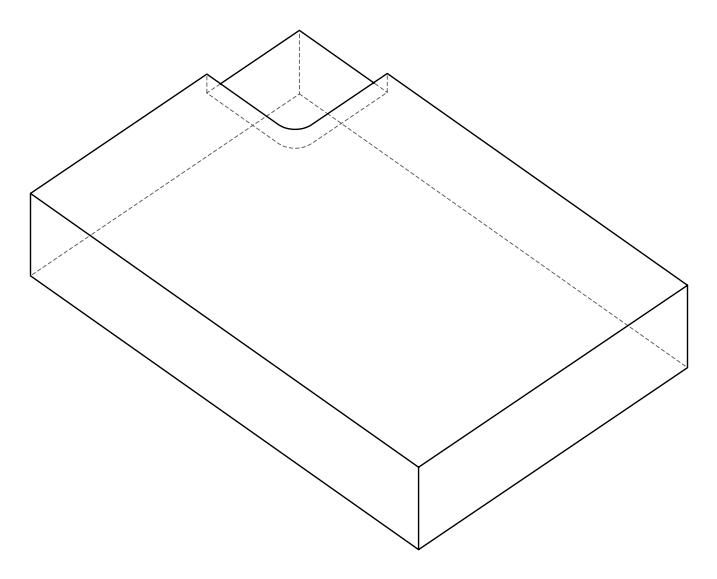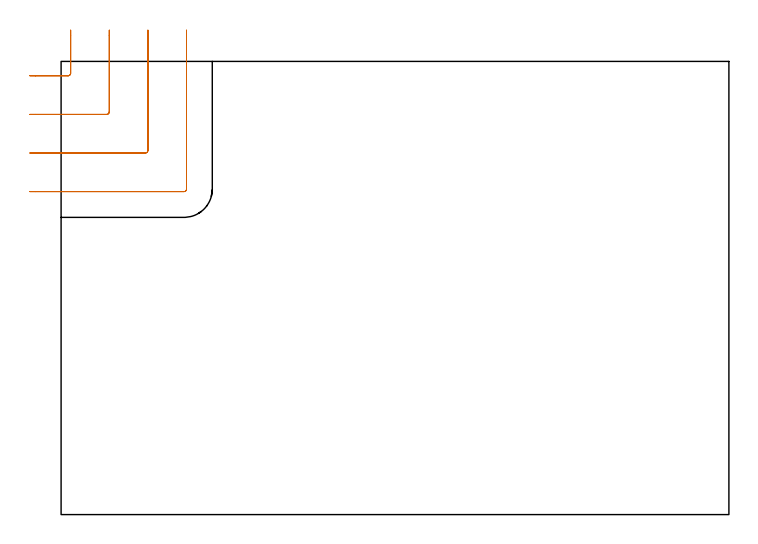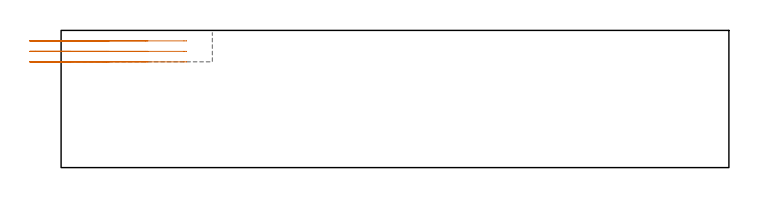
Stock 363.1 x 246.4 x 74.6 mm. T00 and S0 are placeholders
(PLAN: 1 operations, 0 tool changes, 2.9 min)
(1 MILL_CORNER_NOTCH_RECTANGULAR | CORNER_NOTCH_RECTANGULAR | UGT0201_006 | Follow Part, ap 7, ae 75% | 2.91 min | 118331 mm3)
(TOOL UGT0201_006 | End Mill 28 mm | D28 FL25 Z2)
(OP 1 MILL_CORNER_NOTCH_RECTANGULAR)
G17 G21 G94 G90
T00 M6
G54
G17 G0 G90 X-17. Y238.6 S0 M3
G43 Z84.6 H0
Z68.9
G94 G1 X-14. F250.
X3.806 F500.
G3 X5.2 Y239.994 R1.4
G1 Y260.4
Y263.4 F250.
G0 Z84.6
X-17. Y217.6
Z68.9
G1 X-14.
X24.806 F500.
G3 X26.2 Y218.994 R1.4
G1 Y260.4
Y263.4 F250.
G0 Z84.6
X-17. Y196.6
Z68.9
G1 X-14.
X45.806 F500.
G3 X47.2 Y197.994 R1.4
G1 Y260.4
Y263.4 F250.
G0 Z84.6
X-17. Y175.6
Z68.9
G1 X-14.
X66.805 F500.
G3 X68.2 Y176.995 R1.4
G1 Y260.4
Y263.4 F250.
G0 Z84.6
X-17. Y238.6
Z63.2
G1 X-14.
X3.806 F500.
G3 X5.2 Y239.994 R1.4
G1 Y260.4
Y263.4 F250.
G0 Z84.6
X-17. Y217.6
Z63.2
G1 X-14.
X24.806 F500.
G3 X26.2 Y218.994 R1.4
G1 Y260.4
Y263.4 F250.
G0 Z84.6
X-17. Y196.6
Z63.2
G1 X-14.
X45.806 F500.
G3 X47.2 Y197.994 R1.4
G1 Y260.4
Y263.4 F250.
G0 Z84.6
X-17. Y175.6
Z63.2
G1 X-14.
X66.805 F500.
G3 X68.2 Y176.995 R1.4
G1 Y260.4
Y263.4 F250.
G0 Z84.6
X-17. Y238.6
Z57.5
G1 X-14.
X3.806 F500.
G3 X5.2 Y239.994 R1.4
G1 Y260.4
Y263.4 F250.
G0 Z84.6
X-17. Y217.6
Z57.5
G1 X-14.
X24.806 F500.
G3 X26.2 Y218.994 R1.4
G1 Y260.4
Y263.4 F250.
G0 Z84.6
X-17. Y196.6
Z57.5
G1 X-14.
X45.806 F500.
G3 X47.2 Y197.994 R1.4
G1 Y260.4
Y263.4 F250.
G0 Z84.6
X-17. Y175.6
Z57.5
G1 X-14.
X66.805 F500.
G3 X68.2 Y176.995 R1.4
G1 Y260.4
Y263.4 F250.
G0 Z84.6
M5
M2
